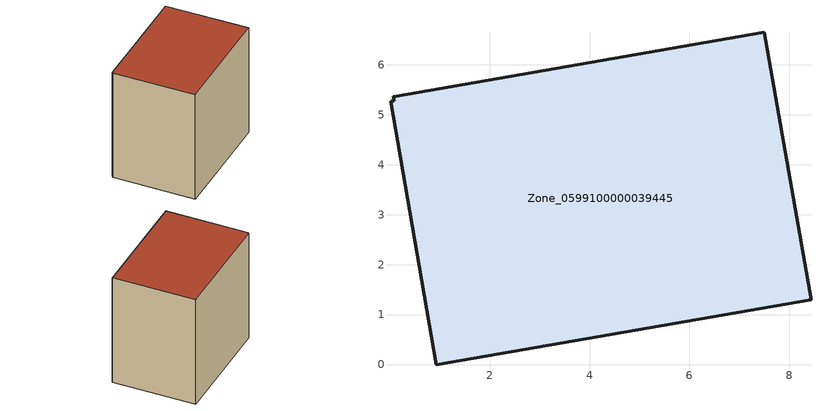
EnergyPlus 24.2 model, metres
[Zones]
Zone_0599100000039445
 floor ground (C_G): 0.01,5.27 0.09,5.28 0.07,5.36 7.5,6.65 8.44,1.3 0.93,0 z0
 wall outside (C_F): 8.44,1.3 7.5,6.65 0.07,5.36 0.09,5.28 0.01,5.27 0.93,0 8.44,1.3 z0:7.52
 roof outside (C_R): 0.09,5.28 0.01,5.27 0.93,0 8.44,1.3 7.5,6.65 0.07,5.36 z7.52
[BUILDING]
Pand.0599100000039445: North Axis=0; Terrain=City; Loads Convergence Tolerance Value=0.04; Temperature Convergence Tolerance Value=0.4; Solar Distribution=FullExterior; Maximum Number of Warmup Days=25; Minimum Number of Warmup Days=1
[Site:Location]
Rotterdam.The.Hague.AP_ZH_NLD Design_Conditions: Latitude=51.96; Longitude=4.45; Time Zone=1; Elevation=-4.5
[SITE:GROUNDTEMPERATURE:BUILDINGSURFACE]
18, 18, 18, 18, 18, 18, 18, 18, 18, 18, 18, 18
[MATERIAL] Thermal Absorptance=0.9; Solar Absorptance=0.7; Visible Absorptance=0.7
Name | Roughness | Thickness | Conductivity | Density | Specific Heat
G.TI.1946 | MediumSmooth | 0.15 | 1 | 540 | 1210
F.TI.1946 | Rough | 0.3 | 0.857143 | 1920 | 840
R.TI.1946 | MediumRough | 0.2 | 0.1 | 1500 | 1000
[CONSTRUCTION]
C_G: G.TI.1946
C_F: F.TI.1946
C_R: R.TI.1946
[ZONE]
Zone_0599100000039445: Type=1; Multiplier=1; Ceiling Height=Autocalculate; Volume=Autocalculate; Floor Area=autocalculate; Part of Total Floor Area=Yes
[ZONEINFILTRATION:DESIGNFLOWRATE]
Infil_Zone_0599100000039445: Zone or ZoneList or Space or SpaceList=Zone_0599100000039445; Schedule=AlwaysOn; Design Flow Rate Calculation Method=Flow/Area; Flow Rate per Floor Area=0.003; Constant Term Coefficient=1; Temperature Term Coefficient=0; Velocity Term Coefficient=0; Velocity Squared Term Coefficient=0
[HVACTEMPLATE:ZONE:IDEALLOADSAIRSYSTEM]
Zone_0599100000039445: Maximum Heating Supply Air Temperature=50; Minimum Cooling Supply Air Temperature=13; Maximum Heating Supply Air Humidity Ratio=0.0156; Minimum Cooling Supply Air Humidity Ratio=0.0077; Heating Limit=NoLimit; Cooling Limit=NoLimit; Dehumidification Control Type=ConstantSensibleHeatRatio; Cooling Sensible Heat Ratio=0.7; Dehumidification Setpoint=60; Humidification Control Type=None; Humidification Setpoint=30; Outdoor Air Method=None; Outdoor Air Flow Rate per Person=0.00944; Outdoor Air Flow Rate per Zone Floor Area=0; Outdoor Air Flow Rate per Zone=0; Demand Controlled Ventilation Type=None; Outdoor Air Economizer Type=NoEconomizer; Heat Recovery Type=None; Sensible Heat Recovery Effectiveness=0.7; Latent Heat Recovery Effectiveness=0.65
[ZONECONTROL:THERMOSTAT]
ThermostatControl_Zone_0599100000039445: Zone or ZoneList=Zone_0599100000039445; Control Type Schedule=DualSetpointControlType; Control 1=Thermostat_Zone_0599100000039445; Temperature Difference Between Cutout And Setpoint=0
[THERMOSTATSETPOINT:DUALSETPOINT]
Thermostat_Zone_0599100000039445: Heating Setpoint Temperature Schedule=HeatingSetpoint_Zone_0599100000039445; Cooling Setpoint Temperature Schedule=CoolingSetpoint_Zone_0599100000039445
[SCHEDULE:COMPACT]
HeatingSetpoint_Zone_0599100000039445: Through: 12/31, For: AllDays, Until: 24:00, 21
CoolingSetpoint_Zone_0599100000039445: Through: 12/31, For: AllDays, Until: 24:00, 24
DualSetpointControlType: Through: 12/31, For: AllDays, Until: 24:00, 4
AlwaysOn: Through: 12/31, For: AllDays, Until: 24:00, 1
